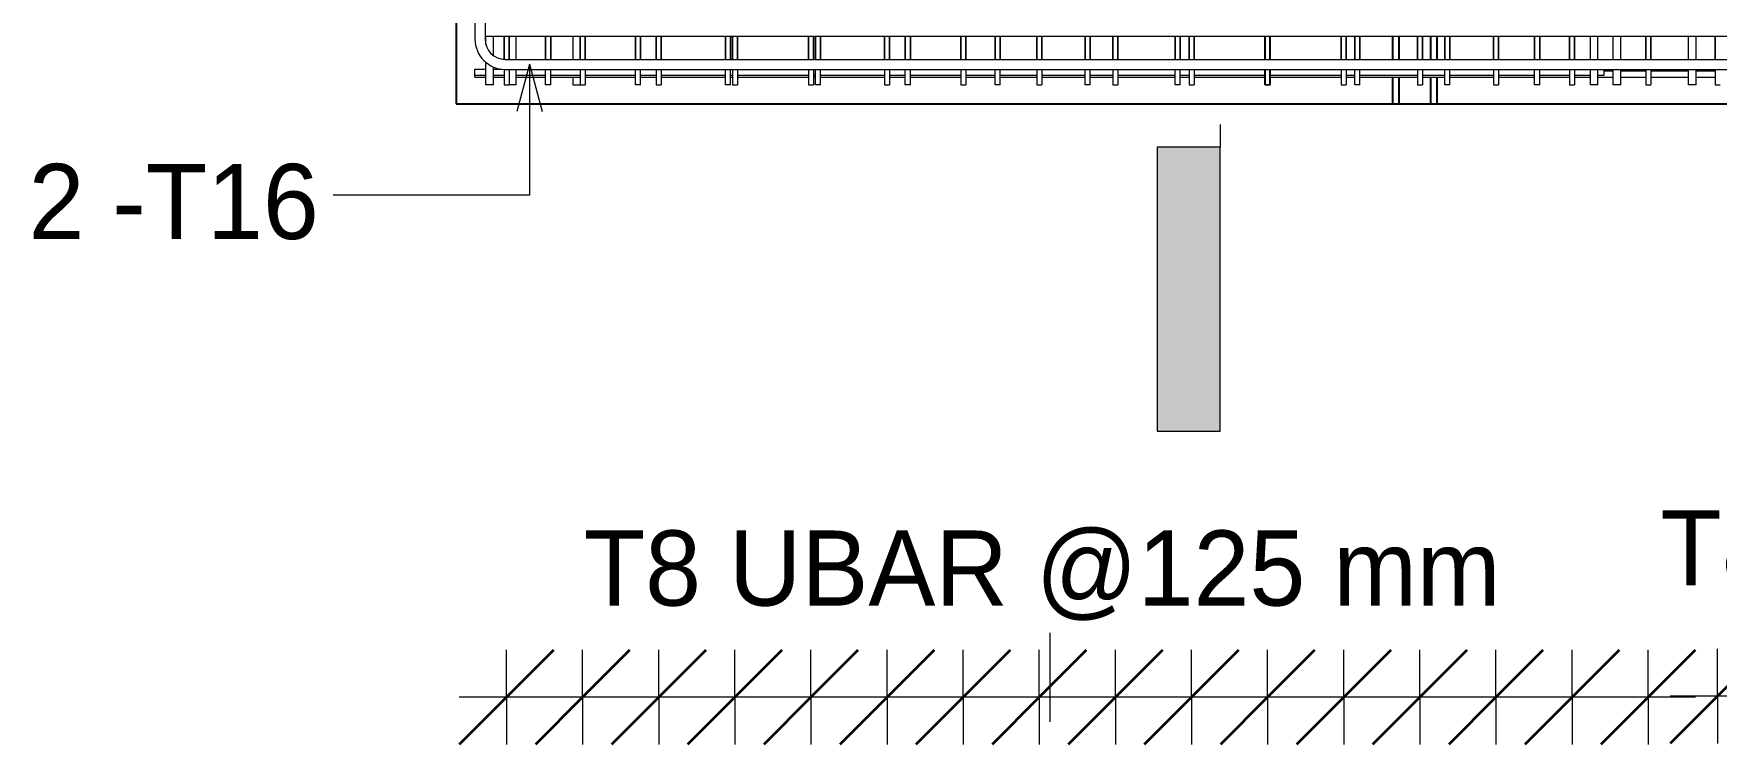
# Model space of a CAD drawing. Header units: millimetres. Extents: x 65441 to 98797, y 2255 to 31386.
# Drawn here: x 66213 to 68881, y 2255 to 3381 of the extents above; entities that cross this region are included whole.
import ezdxf

# ---------------------------------------------------------------- set-up
doc = ezdxf.new("R2010")
doc.units = ezdxf.units.MM
for name, color, linetype, lineweight in [('A-ANNO-DIMS', 211, 'Continuous', 9), ('A-ANNO-DIMS-50', 211, 'Continuous', 9), ('A-WALL', 113, 'Continuous', 25), ('G-ANNO-SYMB', 111, 'Continuous', 9), ('S-RBAR', 171, 'Continuous', 18), ('S-RBAR-IDEN', 171, 'Continuous', 9)]:
    doc.layers.add(name, color=color, linetype=linetype, lineweight=lineweight)
doc.styles.add('Arial_1', font='arial.ttf', dxfattribs={"height": 125})
doc.styles.add('Nirmala UI', font='Nirmala.ttf', dxfattribs={"height": 119.0625})
doc.dimstyles.new('Arc_Length_-_2_5mm_Arial_1', dxfattribs={"dimscale": 304.8, "dimtxt": 125.683673, "dimasz": 0.492126, "dimexe": 0.246063, "dimexo": 0.0625, "dimgap": 0.287073, "dimtad": 1, "dimdec": 0, "dimzin": 0, "dimdsep": 46, "dimtxsty": 'Nirmala UI', "dimblk1": 'OBLIQUE', "dimblk2": 'OBLIQUE', "dimsah": 1, "dimcen": 0.09, "dimdle": 0.246063, "dimazin": 0, "dimtfac": 1, "dimtdec": 4, "dimtix": 1, "dimtmove": 0, "dimatfit": 3, "dimfxl": 0.246063, "dimfxlon": 1, "dimtvp": 1, "dimtolj": 1, "dimtzin": 0, "dimarcsym": 2})
doc.dimstyles.new('Arc_Length_-_2_5mm_Arial_2', dxfattribs={"dimscale": 304.8, "dimtxt": 125.683673, "dimasz": 0.492126, "dimexe": 0.246063, "dimexo": 0.0625, "dimgap": 0.287073, "dimtad": 1, "dimdec": 0, "dimzin": 0, "dimdsep": 46, "dimtxsty": 'Arial_1', "dimblk1": 'OBLIQUE', "dimblk2": 'OBLIQUE', "dimsah": 1, "dimcen": 0.09, "dimdle": 0.246063, "dimazin": 0, "dimtfac": 1, "dimtdec": 4, "dimtix": 1, "dimtmove": 0, "dimatfit": 3, "dimfxl": 0.246063, "dimfxlon": 1, "dimtvp": 1, "dimtolj": 1, "dimtzin": 0, "dimarcsym": 2})

# ---------------------------------------------------------------- blocks, each defined once
blk = doc.blocks.new('Detail View - M_Section Tail - Filled Horizontal-14034-Elevation Front')
at = {"layer": 'G-ANNO-SYMB'}
blk.add_hatch(color=256, dxfattribs=at).paths.add_polyline_path([(66768.1, 4702.6), (66768.1, 4802.6), (66318.1, 4802.6), (66318.1, 4702.6)])
for p, q in [((66318.1, 4702.6), (66318.1, 4802.6)), ((66318.1, 4802.6), (66768.1, 4802.6)), ((66768.1, 4802.6), (66768.1, 4702.6)), ((66768.1, 4702.6), (66318.1, 4702.6))]:
    blk.add_line(p, q, dxfattribs=at)
blk = doc.blocks.new('DIMBLOCK73-Elevation Front')
at = {"layer": 'A-ANNO-DIMS-50', "lineweight": 35}
for p, q in [((68652.4, 2329.5), (68727.4, 2404.5)), ((68773, 2329.5), (68848, 2404.5)), ((68652.4, 2329.5), (68577.4, 2254.5)), ((68773, 2329.5), (68698, 2254.5))]:
    blk.add_line(p, q, dxfattribs=at)
at = {"layer": 'A-ANNO-DIMS-50'}
for p, q in [((68652.4, 2329.5), (68652.4, 2404.5)), ((68773, 2329.5), (68773, 2404.5)), ((68848, 2329.5), (68652.4, 2329.5)), ((68652.4, 2329.5), (68652.4, 2254.5)), ((68773, 2329.5), (68773, 2254.5))]:
    blk.add_line(p, q, dxfattribs=at)
blk = doc.blocks.new('_Oblique')
at = {"color": 0, "linetype": 'ByBlock', "lineweight": -2}
blk.add_line((-0.5, -0.5), (0.5, 0.5), dxfattribs=at)
blk = doc.blocks.new('DIMBLOCK74-Elevation Front')
at = {"layer": 'A-ANNO-DIMS-50', "lineweight": 35}
for p, q in [((68531.7, 2329.5), (68606.7, 2404.5)), ((68652.4, 2329.5), (68727.4, 2404.5)), ((68531.7, 2329.5), (68456.7, 2254.5)), ((68652.4, 2329.5), (68577.4, 2254.5))]:
    blk.add_line(p, q, dxfattribs=at)
at = {"layer": 'A-ANNO-DIMS-50'}
for p, q in [((68531.7, 2329.5), (68531.7, 2404.5)), ((68652.4, 2329.5), (68652.4, 2404.5)), ((68652.4, 2329.5), (68531.7, 2329.5)), ((68531.7, 2329.5), (68531.7, 2254.5)), ((68652.4, 2329.5), (68652.4, 2254.5))]:
    blk.add_line(p, q, dxfattribs=at)
blk = doc.blocks.new('DIMBLOCK75-Elevation Front')
at = {"layer": 'A-ANNO-DIMS-50', "lineweight": 35}
for p, q in [((68411, 2329.5), (68486, 2404.5)), ((68531.7, 2329.5), (68606.7, 2404.5)), ((68411, 2329.5), (68336, 2254.5)), ((68531.7, 2329.5), (68456.7, 2254.5))]:
    blk.add_line(p, q, dxfattribs=at)
at = {"layer": 'A-ANNO-DIMS-50'}
for p, q in [((68411, 2329.5), (68411, 2404.5)), ((68531.7, 2329.5), (68531.7, 2404.5)), ((68531.7, 2329.5), (68411, 2329.5)), ((68411, 2329.5), (68411, 2254.5)), ((68531.7, 2329.5), (68531.7, 2254.5))]:
    blk.add_line(p, q, dxfattribs=at)
blk = doc.blocks.new('DIMBLOCK76-Elevation Front')
at = {"layer": 'A-ANNO-DIMS-50', "lineweight": 35}
for p, q in [((68290.4, 2329.5), (68365.4, 2404.5)), ((68411, 2329.5), (68486, 2404.5)), ((68290.4, 2329.5), (68215.4, 2254.5)), ((68411, 2329.5), (68336, 2254.5))]:
    blk.add_line(p, q, dxfattribs=at)
at = {"layer": 'A-ANNO-DIMS-50'}
for p, q in [((68290.4, 2329.5), (68290.4, 2404.5)), ((68411, 2329.5), (68411, 2404.5)), ((68411, 2329.5), (68290.4, 2329.5)), ((68290.4, 2329.5), (68290.4, 2254.5)), ((68411, 2329.5), (68411, 2254.5))]:
    blk.add_line(p, q, dxfattribs=at)
blk = doc.blocks.new('DIMBLOCK77-Elevation Front')
at = {"layer": 'A-ANNO-DIMS-50', "lineweight": 35}
for p, q in [((68169.7, 2329.5), (68244.7, 2404.5)), ((68290.4, 2329.5), (68365.4, 2404.5)), ((68169.7, 2329.5), (68094.7, 2254.5)), ((68290.4, 2329.5), (68215.4, 2254.5))]:
    blk.add_line(p, q, dxfattribs=at)
at = {"layer": 'A-ANNO-DIMS-50'}
for p, q in [((68169.7, 2329.5), (68169.7, 2404.5)), ((68290.4, 2329.5), (68290.4, 2404.5)), ((68290.4, 2329.5), (68169.7, 2329.5)), ((68169.7, 2329.5), (68169.7, 2254.5)), ((68290.4, 2329.5), (68290.4, 2254.5))]:
    blk.add_line(p, q, dxfattribs=at)
blk = doc.blocks.new('DIMBLOCK78-Elevation Front')
at = {"layer": 'A-ANNO-DIMS-50', "lineweight": 35}
for p, q in [((68049, 2329.5), (68124, 2404.5)), ((68169.7, 2329.5), (68244.7, 2404.5)), ((68049, 2329.5), (67974, 2254.5)), ((68169.7, 2329.5), (68094.7, 2254.5))]:
    blk.add_line(p, q, dxfattribs=at)
at = {"layer": 'A-ANNO-DIMS-50'}
for p, q in [((68049, 2329.5), (68049, 2404.5)), ((68169.7, 2329.5), (68169.7, 2404.5)), ((68169.7, 2329.5), (68049, 2329.5)), ((68049, 2329.5), (68049, 2254.5)), ((68169.7, 2329.5), (68169.7, 2254.5))]:
    blk.add_line(p, q, dxfattribs=at)
blk = doc.blocks.new('DIMBLOCK79-Elevation Front')
at = {"layer": 'A-ANNO-DIMS-50', "lineweight": 35}
for p, q in [((67928.4, 2329.5), (68003.4, 2404.5)), ((68049, 2329.5), (68124, 2404.5)), ((67928.4, 2329.5), (67853.4, 2254.5)), ((68049, 2329.5), (67974, 2254.5))]:
    blk.add_line(p, q, dxfattribs=at)
at = {"layer": 'A-ANNO-DIMS-50'}
for p, q in [((67928.4, 2329.5), (67928.4, 2404.5)), ((68049, 2329.5), (68049, 2404.5)), ((68049, 2329.5), (67928.4, 2329.5)), ((67928.4, 2329.5), (67928.4, 2254.5)), ((68049, 2329.5), (68049, 2254.5))]:
    blk.add_line(p, q, dxfattribs=at)
blk = doc.blocks.new('DIMBLOCK80-Elevation Front')
at = {"layer": 'A-ANNO-DIMS-50', "lineweight": 35}
for p, q in [((67807.7, 2329.5), (67882.7, 2404.5)), ((67928.4, 2329.5), (68003.4, 2404.5)), ((67807.7, 2329.5), (67732.7, 2254.5)), ((67928.4, 2329.5), (67853.4, 2254.5))]:
    blk.add_line(p, q, dxfattribs=at)
at = {"layer": 'A-ANNO-DIMS-50'}
for p, q in [((67807.7, 2329.5), (67807.7, 2404.5)), ((67928.4, 2329.5), (67928.4, 2404.5)), ((67928.4, 2329.5), (67807.7, 2329.5)), ((67807.7, 2329.5), (67807.7, 2254.5)), ((67928.4, 2329.5), (67928.4, 2254.5))]:
    blk.add_line(p, q, dxfattribs=at)
blk = doc.blocks.new('DIMBLOCK81-Elevation Front')
at = {"layer": 'A-ANNO-DIMS-50', "lineweight": 35}
for p, q in [((67687, 2329.5), (67762, 2404.5)), ((67807.7, 2329.5), (67882.7, 2404.5)), ((67687, 2329.5), (67612, 2254.5)), ((67807.7, 2329.5), (67732.7, 2254.5))]:
    blk.add_line(p, q, dxfattribs=at)
at = {"layer": 'A-ANNO-DIMS-50'}
for p, q in [((67687, 2329.5), (67687, 2404.5)), ((67807.7, 2329.5), (67807.7, 2404.5)), ((67807.7, 2329.5), (67687, 2329.5)), ((67687, 2329.5), (67687, 2254.5)), ((67807.7, 2329.5), (67807.7, 2254.5))]:
    blk.add_line(p, q, dxfattribs=at)
blk = doc.blocks.new('DIMBLOCK82-Elevation Front')
at = {"layer": 'A-ANNO-DIMS-50', "lineweight": 35}
for p, q in [((67566.4, 2329.5), (67641.4, 2404.5)), ((67687, 2329.5), (67762, 2404.5)), ((67566.4, 2329.5), (67491.4, 2254.5)), ((67687, 2329.5), (67612, 2254.5))]:
    blk.add_line(p, q, dxfattribs=at)
at = {"layer": 'A-ANNO-DIMS-50'}
for p, q in [((67566.4, 2329.5), (67566.4, 2404.5)), ((67687, 2329.5), (67687, 2404.5)), ((67687, 2329.5), (67566.4, 2329.5)), ((67566.4, 2329.5), (67566.4, 2254.5)), ((67687, 2329.5), (67687, 2254.5))]:
    blk.add_line(p, q, dxfattribs=at)
blk = doc.blocks.new('DIMBLOCK83-Elevation Front')
at = {"layer": 'A-ANNO-DIMS-50', "lineweight": 35}
for p, q in [((67445.7, 2329.5), (67520.7, 2404.5)), ((67566.4, 2329.5), (67641.4, 2404.5)), ((67445.7, 2329.5), (67370.7, 2254.5)), ((67566.4, 2329.5), (67491.4, 2254.5))]:
    blk.add_line(p, q, dxfattribs=at)
at = {"layer": 'A-ANNO-DIMS-50'}
for p, q in [((67445.7, 2329.5), (67445.7, 2404.5)), ((67566.4, 2329.5), (67566.4, 2404.5)), ((67566.4, 2329.5), (67445.7, 2329.5)), ((67445.7, 2329.5), (67445.7, 2254.5)), ((67566.4, 2329.5), (67566.4, 2254.5))]:
    blk.add_line(p, q, dxfattribs=at)
blk = doc.blocks.new('DIMBLOCK84-Elevation Front')
at = {"layer": 'A-ANNO-DIMS-50', "lineweight": 35}
for p, q in [((67325, 2329.5), (67400, 2404.5)), ((67445.7, 2329.5), (67520.7, 2404.5)), ((67325, 2329.5), (67250, 2254.5)), ((67445.7, 2329.5), (67370.7, 2254.5))]:
    blk.add_line(p, q, dxfattribs=at)
at = {"layer": 'A-ANNO-DIMS-50'}
for p, q in [((67325, 2329.5), (67325, 2404.5)), ((67445.7, 2329.5), (67445.7, 2404.5)), ((67445.7, 2329.5), (67325, 2329.5)), ((67325, 2329.5), (67325, 2254.5)), ((67445.7, 2329.5), (67445.7, 2254.5))]:
    blk.add_line(p, q, dxfattribs=at)
blk = doc.blocks.new('DIMBLOCK85-Elevation Front')
at = {"layer": 'A-ANNO-DIMS-50', "lineweight": 35}
for p, q in [((67204.4, 2329.5), (67279.4, 2404.5)), ((67325, 2329.5), (67400, 2404.5)), ((67204.4, 2329.5), (67129.4, 2254.5)), ((67325, 2329.5), (67250, 2254.5))]:
    blk.add_line(p, q, dxfattribs=at)
at = {"layer": 'A-ANNO-DIMS-50'}
for p, q in [((67204.4, 2329.5), (67204.4, 2404.5)), ((67325, 2329.5), (67325, 2404.5)), ((67325, 2329.5), (67204.4, 2329.5)), ((67204.4, 2329.5), (67204.4, 2254.5)), ((67325, 2329.5), (67325, 2254.5))]:
    blk.add_line(p, q, dxfattribs=at)
blk = doc.blocks.new('DIMBLOCK86-Elevation Front')
at = {"layer": 'A-ANNO-DIMS-50', "lineweight": 35}
for p, q in [((67083.7, 2329.5), (67158.7, 2404.5)), ((67204.4, 2329.5), (67279.4, 2404.5)), ((67083.7, 2329.5), (67008.7, 2254.5)), ((67204.4, 2329.5), (67129.4, 2254.5))]:
    blk.add_line(p, q, dxfattribs=at)
at = {"layer": 'A-ANNO-DIMS-50'}
for p, q in [((67083.7, 2329.5), (67083.7, 2404.5)), ((67204.4, 2329.5), (67204.4, 2404.5)), ((67204.4, 2329.5), (67083.7, 2329.5)), ((67083.7, 2329.5), (67083.7, 2254.5)), ((67204.4, 2329.5), (67204.4, 2254.5))]:
    blk.add_line(p, q, dxfattribs=at)
blk = doc.blocks.new('DIMBLOCK87-Elevation Front')
at = {"layer": 'A-ANNO-DIMS-50', "lineweight": 35}
for p, q in [((66963, 2329.5), (67038, 2404.5)), ((67083.7, 2329.5), (67158.7, 2404.5)), ((66963, 2329.5), (66888, 2254.5)), ((67083.7, 2329.5), (67008.7, 2254.5))]:
    blk.add_line(p, q, dxfattribs=at)
at = {"layer": 'A-ANNO-DIMS-50'}
for p, q in [((66963, 2329.5), (66963, 2404.5)), ((67083.7, 2329.5), (67083.7, 2404.5)), ((67083.7, 2329.5), (66888, 2329.5)), ((66963, 2329.5), (66963, 2254.5)), ((67083.7, 2329.5), (67083.7, 2254.5))]:
    blk.add_line(p, q, dxfattribs=at)
blk = doc.blocks.new('DIMBLOCK88-Elevation Front')
at = {"layer": 'A-ANNO-DIMS-50', "lineweight": 35}
for p, q in [((66963, 2329.5), (67038, 2404.5)), ((67083.7, 2329.5), (67158.7, 2404.5)), ((67204.4, 2329.5), (67279.4, 2404.5)), ((67325, 2329.5), (67400, 2404.5)), ((67445.7, 2329.5), (67520.7, 2404.5)), ((67566.4, 2329.5), (67641.4, 2404.5)), ((67687, 2329.5), (67762, 2404.5)), ((67807.7, 2329.5), (67882.7, 2404.5)), ((67928.4, 2329.5), (68003.4, 2404.5)), ((68049, 2329.5), (68124, 2404.5)), ((68169.7, 2329.5), (68244.7, 2404.5)), ((68290.4, 2329.5), (68365.4, 2404.5)), ((68411, 2329.5), (68486, 2404.5)), ((68531.7, 2329.5), (68606.7, 2404.5)), ((68652.4, 2329.5), (68727.4, 2404.5)), ((68773, 2329.5), (68848, 2404.5)), ((66963, 2329.5), (66888, 2254.5)), ((67083.7, 2329.5), (67008.7, 2254.5)), ((67204.4, 2329.5), (67129.4, 2254.5)), ((67325, 2329.5), (67250, 2254.5)), ((67445.7, 2329.5), (67370.7, 2254.5)), ((67566.4, 2329.5), (67491.4, 2254.5)), ((67687, 2329.5), (67612, 2254.5)), ((67807.7, 2329.5), (67732.7, 2254.5)), ((67928.4, 2329.5), (67853.4, 2254.5)), ((68049, 2329.5), (67974, 2254.5)), ((68169.7, 2329.5), (68094.7, 2254.5)), ((68290.4, 2329.5), (68215.4, 2254.5)), ((68411, 2329.5), (68336, 2254.5)), ((68531.7, 2329.5), (68456.7, 2254.5)), ((68652.4, 2329.5), (68577.4, 2254.5)), ((68773, 2329.5), (68698, 2254.5))]:
    blk.add_line(p, q, dxfattribs=at)
at = {"layer": 'A-ANNO-DIMS-50'}
for p, q in [((66963, 2329.5), (66963, 2404.5)), ((67083.7, 2329.5), (67083.7, 2404.5)), ((67204.4, 2329.5), (67204.4, 2404.5)), ((67325, 2329.5), (67325, 2404.5)), ((67445.7, 2329.5), (67445.7, 2404.5)), ((67566.4, 2329.5), (67566.4, 2404.5)), ((67687, 2329.5), (67687, 2404.5)), ((67807.7, 2329.5), (67807.7, 2404.5)), ((67928.4, 2329.5), (67928.4, 2404.5)), ((68049, 2329.5), (68049, 2404.5)), ((68169.7, 2329.5), (68169.7, 2404.5)), ((68290.4, 2329.5), (68290.4, 2404.5)), ((68411, 2329.5), (68411, 2404.5)), ((68531.7, 2329.5), (68531.7, 2404.5)), ((68652.4, 2329.5), (68652.4, 2404.5)), ((68773, 2329.5), (68773, 2404.5)), ((68848, 2329.5), (66888, 2329.5)), ((67083.7, 2329.5), (66888, 2329.5)), ((66963, 2329.5), (66963, 2254.5)), ((67204.4, 2329.5), (67083.7, 2329.5)), ((67083.7, 2329.5), (67083.7, 2254.5)), ((67325, 2329.5), (67204.4, 2329.5)), ((67204.4, 2329.5), (67204.4, 2254.5)), ((67445.7, 2329.5), (67325, 2329.5)), ((67325, 2329.5), (67325, 2254.5)), ((67566.4, 2329.5), (67445.7, 2329.5)), ((67445.7, 2329.5), (67445.7, 2254.5)), ((67687, 2329.5), (67566.4, 2329.5)), ((67566.4, 2329.5), (67566.4, 2254.5)), ((67807.7, 2329.5), (67687, 2329.5)), ((67687, 2329.5), (67687, 2254.5)), ((67928.4, 2329.5), (67807.7, 2329.5)), ((67807.7, 2329.5), (67807.7, 2254.5)), ((68049, 2329.5), (67928.4, 2329.5)), ((67928.4, 2329.5), (67928.4, 2254.5)), ((68169.7, 2329.5), (68049, 2329.5)), ((68049, 2329.5), (68049, 2254.5)), ((68290.4, 2329.5), (68169.7, 2329.5)), ((68169.7, 2329.5), (68169.7, 2254.5)), ((68411, 2329.5), (68290.4, 2329.5)), ((68290.4, 2329.5), (68290.4, 2254.5)), ((68531.7, 2329.5), (68411, 2329.5)), ((68411, 2329.5), (68411, 2254.5)), ((68652.4, 2329.5), (68531.7, 2329.5)), ((68531.7, 2329.5), (68531.7, 2254.5)), ((68848, 2329.5), (68652.4, 2329.5)), ((68652.4, 2329.5), (68652.4, 2254.5)), ((68773, 2329.5), (68773, 2254.5))]:
    blk.add_line(p, q, dxfattribs=at)
blk = doc.blocks.new('_None')
blk = doc.blocks.new('DIMBLOCK98-Elevation Front')
at = {"layer": 'A-ANNO-DIMS-50', "lineweight": 35}
for p, q in [((68883, 2331.1), (68958, 2406.1)), ((69001.1, 2331.1), (69076.1, 2406.1)), ((68883, 2331.1), (68808, 2256.1)), ((69001.1, 2331.1), (68926.1, 2256.1))]:
    blk.add_line(p, q, dxfattribs=at)
at = {"layer": 'A-ANNO-DIMS-50'}
for p, q in [((68883, 2331.1), (68883, 2406.1)), ((69001.1, 2331.1), (69001.1, 2406.1)), ((69001.1, 2331.1), (68808, 2331.1)), ((68883, 2331.1), (68883, 2256.1)), ((69001.1, 2331.1), (69001.1, 2256.1))]:
    blk.add_line(p, q, dxfattribs=at)
blk = doc.blocks.new('DIMBLOCK99-Elevation Front')
at = {"layer": 'A-ANNO-DIMS-50', "lineweight": 35}
for p, q in [((68883, 2331.1), (68958, 2406.1)), ((69001.1, 2331.1), (69076.1, 2406.1)), ((69119.1, 2331.1), (69194.1, 2406.1)), ((69237.1, 2331.1), (69312.1, 2406.1)), ((69355.2, 2331.1), (69430.2, 2406.1)), ((69473.2, 2331.1), (69548.2, 2406.1)), ((69591.2, 2331.1), (69666.2, 2406.1)), ((69709.2, 2331.1), (69784.2, 2406.1)), ((69827.3, 2331.1), (69902.3, 2406.1)), ((69945.3, 2331.1), (70020.3, 2406.1)), ((70063.3, 2331.1), (70138.3, 2406.1)), ((68883, 2331.1), (68808, 2256.1)), ((69001.1, 2331.1), (68926.1, 2256.1)), ((69119.1, 2331.1), (69044.1, 2256.1)), ((69237.1, 2331.1), (69162.1, 2256.1)), ((69355.2, 2331.1), (69280.2, 2256.1)), ((69473.2, 2331.1), (69398.2, 2256.1)), ((69591.2, 2331.1), (69516.2, 2256.1)), ((69709.2, 2331.1), (69634.2, 2256.1)), ((69827.3, 2331.1), (69752.3, 2256.1)), ((69945.3, 2331.1), (69870.3, 2256.1)), ((70063.3, 2331.1), (69988.3, 2256.1))]:
    blk.add_line(p, q, dxfattribs=at)
at = {"layer": 'A-ANNO-DIMS-50'}
for p, q in [((68883, 2331.1), (68883, 2406.1)), ((69001.1, 2331.1), (69001.1, 2406.1)), ((69119.1, 2331.1), (69119.1, 2406.1)), ((69237.1, 2331.1), (69237.1, 2406.1)), ((69355.2, 2331.1), (69355.2, 2406.1)), ((69473.2, 2331.1), (69473.2, 2406.1)), ((69591.2, 2331.1), (69591.2, 2406.1)), ((69709.2, 2331.1), (69709.2, 2406.1)), ((69827.3, 2331.1), (69827.3, 2406.1)), ((69945.3, 2331.1), (69945.3, 2406.1)), ((70063.3, 2331.1), (70063.3, 2406.1)), ((70138.3, 2331.1), (68808, 2331.1)), ((69001.1, 2331.1), (68808, 2331.1)), ((68883, 2331.1), (68883, 2256.1)), ((69119.1, 2331.1), (69001.1, 2331.1)), ((69001.1, 2331.1), (69001.1, 2256.1)), ((69237.1, 2331.1), (69119.1, 2331.1)), ((69119.1, 2331.1), (69119.1, 2256.1)), ((69355.2, 2331.1), (69237.1, 2331.1)), ((69237.1, 2331.1), (69237.1, 2256.1)), ((69473.2, 2331.1), (69355.2, 2331.1)), ((69355.2, 2331.1), (69355.2, 2256.1)), ((69591.2, 2331.1), (69473.2, 2331.1)), ((69473.2, 2331.1), (69473.2, 2256.1)), ((69709.2, 2331.1), (69591.2, 2331.1)), ((69591.2, 2331.1), (69591.2, 2256.1)), ((69827.3, 2331.1), (69709.2, 2331.1)), ((69709.2, 2331.1), (69709.2, 2256.1)), ((69945.3, 2331.1), (69827.3, 2331.1)), ((69827.3, 2331.1), (69827.3, 2256.1)), ((70138.3, 2331.1), (69945.3, 2331.1)), ((69945.3, 2331.1), (69945.3, 2256.1)), ((70063.3, 2331.1), (70063.3, 2256.1))]:
    blk.add_line(p, q, dxfattribs=at)

msp = doc.modelspace()

# ---------------------------------------------------------------- linework, layer by layer
at = {"layer": 'A-WALL'}
for p, q in [((66883, 6199.7), (66883, 3269.7)), ((68368, 3340), (68368, 3376.7)), ((68378, 3340), (68378, 3376.7)), ((68428, 3376.7), (68428, 3340)), ((68438, 3376.7), (68438, 3340)), ((68368, 3269.7), (68368, 3312)), ((68378, 3269.7), (68378, 3312)), ((68428, 3312), (68428, 3269.7)), ((68438, 3312), (68438, 3269.7)), ((66883, 3269.7), (70643, 3269.7))]:
    msp.add_line(p, q, dxfattribs=at)
at = {"layer": 'G-ANNO-SYMB'}
msp.add_line((68094.5, 3236.5), (68094.5, 3201), dxfattribs=at)
at = {"layer": 'S-RBAR'}
for p, q in [((66913, 4101.7), (66913, 3372)), ((66929, 4101.7), (66929, 3372)), ((66929, 3376.7), (70597, 3376.7)), ((66930.3, 3363.4), (66930.3, 3376.7)), ((66942.3, 3346.4), (66942.3, 3376.7)), ((66959, 3340.3), (66959, 3376.7)), ((66959, 3376.7), (66959, 3340.3)), ((66967, 3340), (66967, 3376.7)), ((66967, 3376.7), (66967, 3340)), ((66978.5, 3340), (66978.5, 3376.7)), ((67025, 3340), (67025, 3376.7)), ((67025, 3376.7), (67025, 3340)), ((67033, 3340), (67033, 3376.7)), ((67033, 3376.7), (67033, 3340)), ((67068, 3376.7), (67068, 3340)), ((67079.7, 3340), (67079.7, 3376.7)), ((67079.7, 3376.7), (67079.7, 3340)), ((67087.7, 3340), (67087.7, 3376.7)), ((67087.7, 3376.7), (67087.7, 3340)), ((67167.6, 3340), (67167.6, 3376.7)), ((67167.6, 3376.7), (67167.6, 3340)), ((67175.6, 3340), (67175.6, 3376.7)), ((67175.6, 3376.7), (67175.6, 3340)), ((67200.4, 3340), (67200.4, 3376.7)), ((67200.4, 3376.7), (67200.4, 3340)), ((67208.4, 3340), (67208.4, 3376.7)), ((67208.4, 3376.7), (67208.4, 3340)), ((67310.1, 3340), (67310.1, 3376.7)), ((67310.1, 3376.7), (67310.1, 3340)), ((67318.1, 3340), (67318.1, 3376.7)), ((67318.1, 3376.7), (67318.1, 3340)), ((67321, 3340), (67321, 3376.7)), ((67321, 3376.7), (67321, 3340)), ((67329, 3340), (67329, 3376.7)), ((67329, 3376.7), (67329, 3340)), ((67441.7, 3340), (67441.7, 3376.7)), ((67441.7, 3376.7), (67441.7, 3340)), ((67449.7, 3340), (67449.7, 3376.7)), ((67449.7, 3376.7), (67449.7, 3340)), ((67452.7, 3340), (67452.7, 3376.7)), ((67452.7, 3376.7), (67452.7, 3340)), ((67460.7, 3340), (67460.7, 3376.7)), ((67460.7, 3376.7), (67460.7, 3340)), ((67562.4, 3340), (67562.4, 3376.7)), ((67562.4, 3376.7), (67562.4, 3340)), ((67570.4, 3340), (67570.4, 3376.7)), ((67570.4, 3376.7), (67570.4, 3340)), ((67595.2, 3340), (67595.2, 3376.7)), ((67595.2, 3376.7), (67595.2, 3340)), ((67603.2, 3340), (67603.2, 3376.7)), ((67603.2, 3376.7), (67603.2, 3340)), ((67683, 3340), (67683, 3376.7)), ((67683, 3376.7), (67683, 3340)), ((67691, 3340), (67691, 3376.7)), ((67691, 3376.7), (67691, 3340)), ((67737.8, 3340), (67737.8, 3376.7)), ((67737.8, 3376.7), (67737.8, 3340)), ((67745.8, 3340), (67745.8, 3376.7)), ((67745.8, 3376.7), (67745.8, 3340)), ((67803.7, 3340), (67803.7, 3376.7)), ((67803.7, 3376.7), (67803.7, 3340)), ((67811.7, 3340), (67811.7, 3376.7)), ((67811.7, 3376.7), (67811.7, 3340)), ((67880.3, 3340), (67880.3, 3376.7)), ((67880.3, 3376.7), (67880.3, 3340)), ((67888.3, 3340), (67888.3, 3376.7)), ((67888.3, 3376.7), (67888.3, 3340)), ((67924.4, 3340), (67924.4, 3376.7)), ((67924.4, 3376.7), (67924.4, 3340)), ((67932.4, 3340), (67932.4, 3376.7)), ((67932.4, 3376.7), (67932.4, 3340)), ((68022.8, 3340), (68022.8, 3376.7)), ((68022.8, 3376.7), (68022.8, 3340)), ((68030.8, 3340), (68030.8, 3376.7)), ((68030.8, 3376.7), (68030.8, 3340)), ((68045, 3340), (68045, 3376.7)), ((68045, 3376.7), (68045, 3340)), ((68053, 3340), (68053, 3376.7)), ((68053, 3376.7), (68053, 3340)), ((68165.4, 3340), (68165.4, 3376.7)), ((68165.4, 3376.7), (68165.4, 3340)), ((68165.7, 3340), (68165.7, 3376.7)), ((68165.7, 3376.7), (68165.7, 3340)), ((68173.4, 3340), (68173.4, 3376.7)), ((68173.4, 3376.7), (68173.4, 3340)), ((68173.7, 3340), (68173.7, 3376.7)), ((68173.7, 3376.7), (68173.7, 3340)), ((68286.4, 3340), (68286.4, 3376.7)), ((68286.4, 3376.7), (68286.4, 3340)), ((68294.4, 3340), (68294.4, 3376.7)), ((68294.4, 3376.7), (68294.4, 3340)), ((68307.9, 3340), (68307.9, 3376.7)), ((68307.9, 3376.7), (68307.9, 3340)), ((68315.9, 3340), (68315.9, 3376.7)), ((68315.9, 3376.7), (68315.9, 3340)), ((68407, 3340), (68407, 3376.7)), ((68407, 3376.7), (68407, 3340)), ((68415, 3340), (68415, 3376.7)), ((68415, 3376.7), (68415, 3340)), ((68450.5, 3340), (68450.5, 3376.7)), ((68450.5, 3376.7), (68450.5, 3340)), ((68458.5, 3340), (68458.5, 3376.7)), ((68458.5, 3376.7), (68458.5, 3340)), ((68527.7, 3340), (68527.7, 3376.7)), ((68527.7, 3376.7), (68527.7, 3340)), ((68535.7, 3340), (68535.7, 3376.7)), ((68535.7, 3376.7), (68535.7, 3340)), ((68593, 3340), (68593, 3376.7)), ((68593, 3376.7), (68593, 3340)), ((68601, 3340), (68601, 3376.7)), ((68601, 3376.7), (68601, 3340)), ((68648.4, 3340), (68648.4, 3376.7)), ((68648.4, 3376.7), (68648.4, 3340)), ((68656.4, 3340), (68656.4, 3376.7)), ((68656.4, 3376.7), (68656.4, 3340)), ((68681.3, 3340), (68681.3, 3376.7)), ((68693.3, 3340), (68693.3, 3376.7)), ((68717.6, 3340), (68717.6, 3376.7)), ((68729.6, 3340), (68729.6, 3376.7)), ((68769, 3340), (68769, 3376.7)), ((68769, 3376.7), (68769, 3340)), ((68777, 3340), (68777, 3376.7)), ((68777, 3376.7), (68777, 3340)), ((68837, 3340), (68837, 3376.7)), ((68849, 3340), (68849, 3376.7)), ((68879, 3340), (68879, 3376.7)), ((68879, 3376.7), (68879, 3340)), ((66930.3, 3299.7), (66930.3, 3335.6)), ((66961, 3340), (70565, 3340)), ((66913, 3324.7), (66930.3, 3324.7)), ((66913, 3314.7), (66913, 3324.7)), ((66913, 3314.7), (66930.3, 3314.7)), ((66913, 3312), (66913, 3314.7)), ((66913, 3312), (66930.3, 3312)), ((66942.3, 3299.7), (66942.3, 3328.3)), ((66942.3, 3324.7), (66955.3, 3324.7)), ((66942.3, 3314.7), (66959, 3314.7)), ((66942.3, 3312), (66959, 3312)), ((66959, 3324.3), (66959, 3299.7)), ((66961, 3324), (70565, 3324)), ((66967, 3324), (66967, 3299.7)), ((66978.5, 3299.7), (66978.5, 3324)), ((66978.5, 3314.7), (67025, 3314.7)), ((66978.5, 3312), (67025, 3312)), ((67025, 3299.7), (67025, 3324)), ((67033, 3299.7), (67033, 3324)), ((67033, 3314.7), (67079.7, 3314.7)), ((67033, 3312), (67079.7, 3312)), ((67068, 3312), (67068, 3299.7)), ((67079.7, 3324), (67079.7, 3299.7)), ((67087.7, 3324), (67087.7, 3299.7)), ((67087.7, 3314.7), (67167.6, 3314.7)), ((67087.7, 3312), (67167.6, 3312)), ((67167.6, 3299.7), (67167.6, 3324)), ((67175.6, 3299.7), (67175.6, 3324)), ((67175.6, 3314.7), (67200.4, 3314.7)), ((67175.6, 3312), (67200.4, 3312)), ((67200.4, 3324), (67200.4, 3299.7)), ((67208.4, 3324), (67208.4, 3299.7)), ((67208.4, 3314.7), (67310.1, 3314.7)), ((67208.4, 3312), (67310.1, 3312)), ((67310.1, 3299.7), (67310.1, 3324)), ((67318.1, 3299.7), (67318.1, 3324)), ((67318.1, 3314.7), (67321, 3314.7)), ((67318.1, 3312), (67321, 3312)), ((67321, 3324), (67321, 3299.7)), ((67329, 3324), (67329, 3299.7)), ((67329, 3314.7), (67441.7, 3314.7)), ((67329, 3312), (67441.7, 3312)), ((67441.7, 3324), (67441.7, 3299.7)), ((67449.7, 3324), (67449.7, 3299.7)), ((67449.7, 3314.7), (67452.7, 3314.7)), ((67449.7, 3312), (67452.7, 3312)), ((67452.7, 3299.7), (67452.7, 3324)), ((67460.7, 3299.7), (67460.7, 3324)), ((67460.7, 3314.7), (67562.4, 3314.7)), ((67460.7, 3312), (67562.4, 3312)), ((67562.4, 3324), (67562.4, 3299.7)), ((67570.4, 3324), (67570.4, 3299.7)), ((67570.4, 3314.7), (67595.2, 3314.7)), ((67570.4, 3312), (67595.2, 3312)), ((67595.2, 3299.7), (67595.2, 3324)), ((67603.2, 3299.7), (67603.2, 3324)), ((67603.2, 3314.7), (67683, 3314.7)), ((67603.2, 3312), (67683, 3312)), ((67683, 3324), (67683, 3299.7)), ((67691, 3324), (67691, 3299.7)), ((67691, 3314.7), (67737.8, 3314.7)), ((67691, 3312), (67737.8, 3312)), ((67737.8, 3299.7), (67737.8, 3324)), ((67745.8, 3299.7), (67745.8, 3324)), ((67745.8, 3314.7), (67803.7, 3314.7)), ((67745.8, 3312), (67803.7, 3312)), ((67803.7, 3324), (67803.7, 3299.7)), ((67811.7, 3324), (67811.7, 3299.7)), ((67811.7, 3314.7), (67879.9, 3314.7)), ((67811.7, 3312), (67879.9, 3312)), ((67880.3, 3299.7), (67880.3, 3324)), ((67888.3, 3299.7), (67888.3, 3324)), ((67888.3, 3314.7), (67924, 3314.7)), ((67888.3, 3312), (67924, 3312)), ((67924.4, 3324), (67924.4, 3299.7)), ((67932.4, 3324), (67932.4, 3299.7)), ((67932.4, 3314.7), (68022.8, 3314.7)), ((67932.4, 3312), (68022.8, 3312)), ((68022.8, 3299.7), (68022.8, 3324)), ((68030.8, 3299.7), (68030.8, 3324)), ((68030.8, 3314.7), (68045, 3314.7)), ((68030.8, 3312), (68045, 3312)), ((68045, 3324), (68045, 3299.7)), ((68053, 3324), (68053, 3299.7)), ((68053, 3314.7), (68165.4, 3314.7)), ((68053, 3312), (68165.4, 3312)), ((68165.4, 3299.7), (68165.4, 3324)), ((68165.7, 3324), (68165.7, 3299.7)), ((68173.4, 3299.7), (68173.4, 3324)), ((68173.7, 3324), (68173.7, 3299.7)), ((68173.7, 3314.7), (68286.4, 3314.7)), ((68173.7, 3312), (68286.4, 3312)), ((68286.4, 3324), (68286.4, 3299.7)), ((68294.4, 3324), (68294.4, 3299.7)), ((68294.4, 3314.7), (68307.9, 3314.7)), ((68294.4, 3312), (68307.9, 3312)), ((68307.9, 3299.7), (68307.9, 3324)), ((68315.9, 3299.7), (68315.9, 3324)), ((68315.9, 3314.7), (68407, 3314.7)), ((68315.9, 3312), (68407, 3312)), ((68407, 3324), (68407, 3299.7)), ((68415, 3324), (68415, 3299.7)), ((68415, 3314.7), (68450.5, 3314.7)), ((68415, 3312), (68450.5, 3312)), ((68450.5, 3299.7), (68450.5, 3324)), ((68458.5, 3299.7), (68458.5, 3324)), ((68458.5, 3314.7), (68527.7, 3314.7)), ((68458.5, 3312), (68527.7, 3312)), ((68527.7, 3324), (68527.7, 3299.7)), ((68535.7, 3324), (68535.7, 3299.7)), ((68535.7, 3314.7), (68593, 3314.7)), ((68535.7, 3312), (68593, 3312)), ((68593, 3299.7), (68593, 3324)), ((68601, 3299.7), (68601, 3324)), ((68601, 3314.7), (68648.4, 3314.7)), ((68601, 3312), (68648.4, 3312)), ((68648.4, 3324), (68648.4, 3299.7)), ((68656.4, 3324), (68656.4, 3299.7)), ((68656.4, 3314.7), (68681.3, 3314.7)), ((68656.4, 3312), (68681.3, 3312)), ((68681.3, 3299.7), (68681.3, 3324)), ((68693.3, 3299.7), (68693.3, 3324)), ((68693.3, 3314.7), (68703, 3314.7)), ((68693.3, 3312), (68717.6, 3312)), ((68703, 3314.7), (68703, 3324)), ((68703, 3322), (68717.6, 3322)), ((68717.6, 3299.7), (68717.6, 3324)), ((68729.6, 3299.7), (68729.6, 3324)), ((68729.6, 3322), (68769, 3322)), ((68729.6, 3312), (68769, 3312)), ((68769, 3324), (68769, 3299.7)), ((68777, 3324), (68777, 3299.7)), ((68777, 3322), (68837, 3322)), ((68777, 3312), (68837, 3312)), ((68837, 3299.7), (68837, 3324)), ((68849, 3299.7), (68849, 3324)), ((68849, 3322), (68879, 3322)), ((68849, 3312), (68879, 3312)), ((68879, 3324), (68879, 3299.7)), ((66942.3, 3299.7), (66930.3, 3299.7)), ((66959, 3299.7), (66967, 3299.7)), ((66978.5, 3299.7), (66967, 3299.7)), ((67033, 3299.7), (67025, 3299.7)), ((67068, 3299.7), (67079.7, 3299.7)), ((67079.7, 3299.7), (67087.7, 3299.7)), ((67175.6, 3299.7), (67167.6, 3299.7)), ((67200.4, 3299.7), (67208.4, 3299.7)), ((67318.1, 3299.7), (67310.1, 3299.7)), ((67321, 3299.7), (67329, 3299.7)), ((67441.7, 3299.7), (67449.7, 3299.7)), ((67460.7, 3299.7), (67452.7, 3299.7)), ((67562.4, 3299.7), (67570.4, 3299.7)), ((67603.2, 3299.7), (67595.2, 3299.7)), ((67683, 3299.7), (67691, 3299.7)), ((67745.8, 3299.7), (67737.8, 3299.7)), ((67803.7, 3299.7), (67811.7, 3299.7)), ((67888.3, 3299.7), (67880.3, 3299.7)), ((67924.4, 3299.7), (67932.4, 3299.7)), ((68030.8, 3299.7), (68022.8, 3299.7)), ((68045, 3299.7), (68053, 3299.7)), ((68173.4, 3299.7), (68165.4, 3299.7)), ((68165.7, 3299.7), (68173.7, 3299.7)), ((68286.4, 3299.7), (68294.4, 3299.7)), ((68315.9, 3299.7), (68307.9, 3299.7)), ((68407, 3299.7), (68415, 3299.7)), ((68458.5, 3299.7), (68450.5, 3299.7)), ((68527.7, 3299.7), (68535.7, 3299.7)), ((68601, 3299.7), (68593, 3299.7)), ((68648.4, 3299.7), (68656.4, 3299.7)), ((68693.3, 3299.7), (68681.3, 3299.7)), ((68729.6, 3299.7), (68717.6, 3299.7)), ((68769, 3299.7), (68777, 3299.7)), ((68849, 3299.7), (68837, 3299.7)), ((68879, 3299.7), (68887, 3299.7))]:
    msp.add_line(p, q, dxfattribs=at)
for radius in [48, 32]:
    msp.add_arc((66961, 3372), radius, 180, 270, dxfattribs=at)
at = {"layer": 'S-RBAR-IDEN'}
for p, q in [((66999.2, 3332.2), (66979.2, 3257.2)), ((66999.2, 3332.2), (67019.3, 3257.2)), ((66999.2, 3332.2), (66999.2, 3124.7)), ((66999.2, 3124.7), (66688.3, 3124.7)), ((67824.7, 2290.1), (67824.7, 2431.3))]:
    msp.add_line(p, q, dxfattribs=at)

# ---------------------------------------------------------------- block references
at = {"layer": 'G-ANNO-SYMB', "extrusion": (0, 0, -1), "rotation": 90.00000000000077}
msp.add_blockref('Detail View - M_Section Tail - Filled Horizontal-14034-Elevation Front', (-63291.9, -63567.1), dxfattribs=at)

# ---------------------------------------------------------------- texts
at = {"layer": 'S-RBAR-IDEN', "attachment_point": 1, "style": 'Nirmala UI'}
for s, insert, char_height, width in [('2 -T16', (66205.3, 3174.3), 119.06, 581.223), ('T8 UBAR @125 mm', (68792.1, 2625.4), 119.062, 1787.763), ('T8 UBAR @125 mm', (67085.5, 2593.4), 119.062, 1787.763)]:
    msp.add_mtext(s, dxfattribs=dict(at, insert=insert, char_height=char_height, width=width))

# ---------------------------------------------------------------- dimensions: what is measured, and where the dimension line sits
at = {"layer": 'A-ANNO-DIMS'}
for base, p1, p2, text, dimstyle, override, picture, middle in [((66963, 2329.5), (68773, 2404.5), (66963, 2404.5), '1810', 'Arc_Length_-_2_5mm_Arial_2', {"dimpost": '<>', "dimblk1": 'None', "dimblk2": 'None', "dimsah": 1, "dimfxl": 1810}, 'DIMBLOCK88-Elevation Front', (67868, 2480.8)), ((68883, 2331.1), (70063.3, 2406.1), (68883, 2406.1), '1180', 'Arc_Length_-_2_5mm_Arial_1', {"dimpost": '<>', "dimblk1": 'None', "dimblk2": 'None', "dimsah": 1, "dimfxl": 1180.268854}, 'DIMBLOCK99-Elevation Front', (69473.2, 2480.5)), ((66963, 2329.5), (67083.7, 2404.5), (66963, 2404.5), ' ', 'Arc_Length_-_2_5mm_Arial_2', {"dimpost": '<>', "dimfxl": 120.666667}, 'DIMBLOCK87-Elevation Front', (67023.4, 2329.5)), ((67083.7, 2329.5), (67204.4, 2404.5), (67083.7, 2404.5), ' ', 'Arc_Length_-_2_5mm_Arial_2', {"dimpost": '<>', "dimfxl": 120.666667}, 'DIMBLOCK86-Elevation Front', (67144, 2329.5)), ((67204.4, 2329.5), (67325, 2404.5), (67204.4, 2404.5), ' ', 'Arc_Length_-_2_5mm_Arial_2', {"dimpost": '<>', "dimfxl": 120.666667}, 'DIMBLOCK85-Elevation Front', (67264.7, 2329.5)), ((67325, 2329.5), (67445.7, 2404.5), (67325, 2404.5), ' ', 'Arc_Length_-_2_5mm_Arial_2', {"dimpost": '<>', "dimfxl": 120.666667}, 'DIMBLOCK84-Elevation Front', (67385.4, 2329.5)), ((67445.7, 2329.5), (67566.4, 2404.5), (67445.7, 2404.5), ' ', 'Arc_Length_-_2_5mm_Arial_2', {"dimpost": '<>', "dimfxl": 120.666667}, 'DIMBLOCK83-Elevation Front', (67506, 2329.5)), ((67566.4, 2329.5), (67687, 2404.5), (67566.4, 2404.5), ' ', 'Arc_Length_-_2_5mm_Arial_2', {"dimpost": '<>', "dimfxl": 120.666667}, 'DIMBLOCK82-Elevation Front', (67626.7, 2329.5)), ((67687, 2329.5), (67807.7, 2404.5), (67687, 2404.5), ' ', 'Arc_Length_-_2_5mm_Arial_2', {"dimpost": '<>', "dimfxl": 120.666667}, 'DIMBLOCK81-Elevation Front', (67747.4, 2329.5)), ((67807.7, 2329.5), (67928.4, 2404.5), (67807.7, 2404.5), ' ', 'Arc_Length_-_2_5mm_Arial_2', {"dimpost": '<>', "dimfxl": 120.666667}, 'DIMBLOCK80-Elevation Front', (67868, 2329.5)), ((67928.4, 2329.5), (68049, 2404.5), (67928.4, 2404.5), ' ', 'Arc_Length_-_2_5mm_Arial_2', {"dimpost": '<>', "dimfxl": 120.666667}, 'DIMBLOCK79-Elevation Front', (67988.7, 2329.5)), ((68049, 2329.5), (68169.7, 2404.5), (68049, 2404.5), ' ', 'Arc_Length_-_2_5mm_Arial_2', {"dimpost": '<>', "dimfxl": 120.666667}, 'DIMBLOCK78-Elevation Front', (68109.4, 2329.5)), ((68169.7, 2329.5), (68290.4, 2404.5), (68169.7, 2404.5), ' ', 'Arc_Length_-_2_5mm_Arial_2', {"dimpost": '<>', "dimfxl": 120.666667}, 'DIMBLOCK77-Elevation Front', (68230, 2329.5)), ((68290.4, 2329.5), (68411, 2404.5), (68290.4, 2404.5), ' ', 'Arc_Length_-_2_5mm_Arial_2', {"dimpost": '<>', "dimfxl": 120.666667}, 'DIMBLOCK76-Elevation Front', (68350.7, 2329.5)), ((68411, 2329.5), (68531.7, 2404.5), (68411, 2404.5), ' ', 'Arc_Length_-_2_5mm_Arial_2', {"dimpost": '<>', "dimfxl": 120.666667}, 'DIMBLOCK75-Elevation Front', (68471.4, 2329.5)), ((68531.7, 2329.5), (68652.4, 2404.5), (68531.7, 2404.5), ' ', 'Arc_Length_-_2_5mm_Arial_2', {"dimpost": '<>', "dimfxl": 120.666667}, 'DIMBLOCK74-Elevation Front', (68592, 2329.5)), ((68652.4, 2329.5), (68773, 2404.5), (68652.4, 2404.5), ' ', 'Arc_Length_-_2_5mm_Arial_2', {"dimpost": '<>', "dimfxl": 120.666667}, 'DIMBLOCK73-Elevation Front', (68712.7, 2329.5)), ((68883, 2331.1), (69001.1, 2406.1), (68883, 2406.1), ' ', 'Arc_Length_-_2_5mm_Arial_1', {"dimpost": '<>', "dimfxl": 118.026885}, 'DIMBLOCK98-Elevation Front', (68942.1, 2331.1))]:
    dim = msp.add_linear_dim(base=base, p1=p1, p2=p2, text=text, dimstyle=dimstyle, override=override, dxfattribs=at)
    dim.commit()
    dim.dimension.update_dxf_attribs({"geometry": picture, "text_midpoint": middle})

doc.saveas('drawing.dxf')
